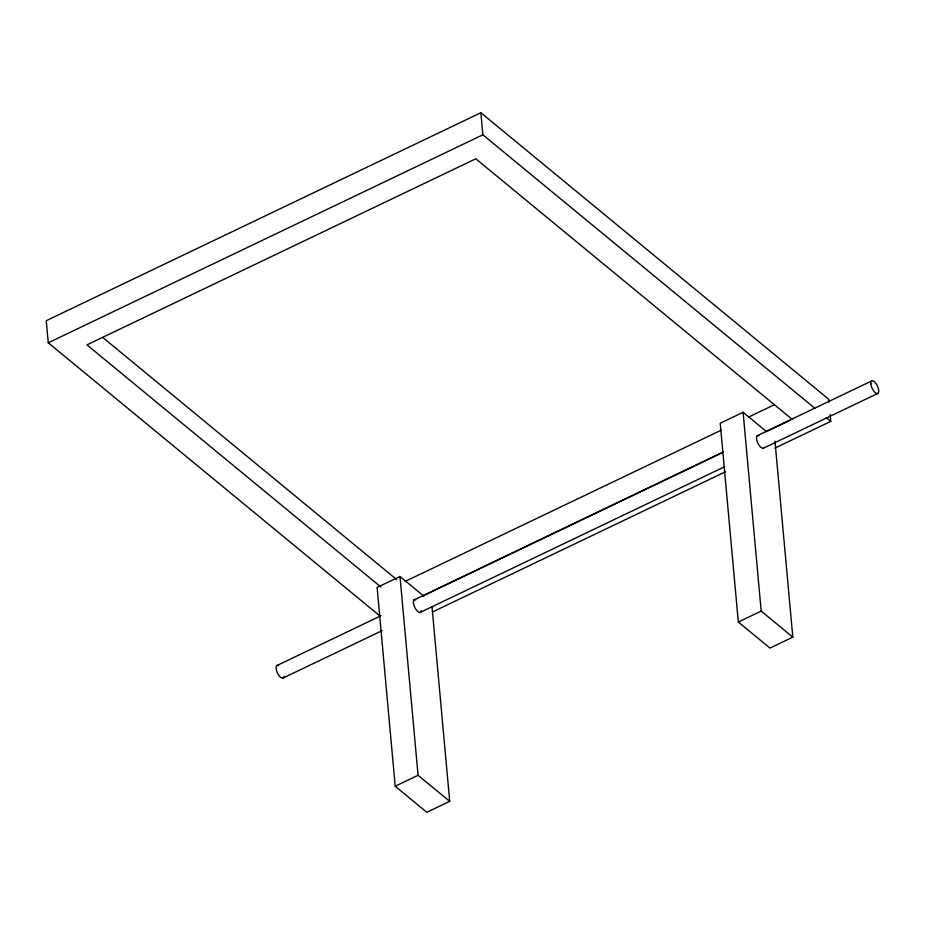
<?xml version="1.0" encoding="UTF-8"?>
<svg xmlns="http://www.w3.org/2000/svg" width="925" height="925" viewBox="0 0 925 925"><rect width="100%" height="100%" fill="white"/><g stroke="black" fill="none" stroke-linecap="round" stroke-linejoin="round"><path stroke-width="1.39" d="M829.008 402.063L828.754 399.299L480.861 112.723L46.25 320.697L48.262 342.793L379.423 615.587M48.262 342.793L482.873 134.819L815.156 408.526M423.985 596.255L399.993 576.495L377.111 587.433L395.206 786.227L426.83 812.277L449.712 801.327L432.01 606.835M766.004 431.166L743.099 412.296L720.228 423.245L738.323 622.028L769.947 648.078L792.817 637.14L774.988 441.213M405.104 581.432L721.142 430.206M748.452 417.14L774.456 404.688M276.91 665.549L381.019 615.726M413.556 600.163L723.292 451.943M757.124 435.756L871.651 380.95M422.725 596.058L723.153 452.29M766.062 431.755L790.782 419.927M283.212 677.967L382.118 630.642M419.858 612.581L724.379 466.859M763.426 448.174L877.952 393.368M432.588 611.934L725.362 471.831M774.815 448.163L830.766 421.384L830.141 414.481M395.206 786.227L418.077 775.277L449.712 801.327M738.323 622.028L761.194 611.09L792.817 637.14M826.303 417.718L830.766 421.384M792.077 419.303L475.808 158.788L86.95 344.863L380.938 587.04M102.756 337.463L396.756 579.64M743.099 412.296L761.194 611.09M480.861 112.723L482.873 134.819M399.993 576.495L418.077 775.277M284.01 676.337A6.972 2.902 64.4 0 1 277.627 673.365A6.972 2.902 64.4 0 1 278.552 665.584M421.257 610.662A6.972 2.902 64.4 0 1 414.874 607.679A6.972 2.902 64.4 0 1 415.799 599.909M764.096 447.469A6.972 2.902 64.4 0 1 757.598 442.67A6.972 2.902 64.4 0 1 758.916 435.721M870.841 383.91A6.972 2.902 64.4 0 0 877.212 393.576A6.972 2.902 64.4 0 0 876.333 384.014A6.972 2.902 64.4 0 0 870.841 383.91"/></g></svg>
